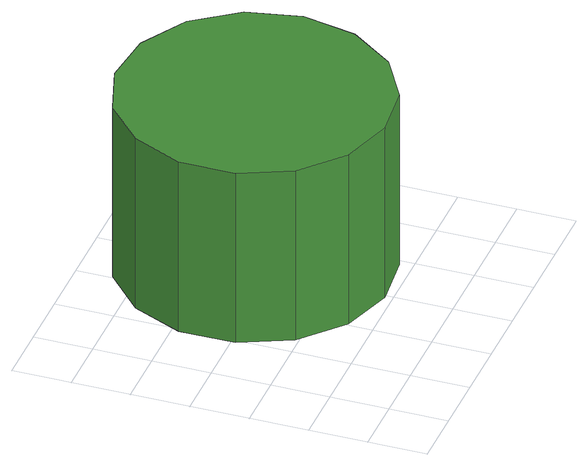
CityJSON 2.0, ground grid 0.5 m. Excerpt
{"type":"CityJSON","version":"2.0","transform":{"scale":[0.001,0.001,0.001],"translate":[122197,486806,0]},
"CityObjects":{
"tree1":{"type":"SolitaryVegetationObject","attributes":{"function":"something"},"geometry":[{"type":"MultiSurface","lod":"1","boundaries":[[[0,1,2,3,4,5,6,7,8,9,10,11,12,13,14]],[[15,16,17,18,19,20,21,22,23,24,25,26,27,28,29]],[[0,29,28,1]],[[1,28,27,2]],[[2,27,26,3]],[[3,26,25,4]],[[4,25,24,5]],[[5,24,23,6]],[[6,23,22,7]],[[7,22,21,8]],[[8,21,20,9]],[[9,20,19,10]],[[10,19,18,11]],[[11,18,17,12]],[[12,17,16,13]],[[13,16,15,14]],[[14,15,29,0]]]}]}
},
"vertices":[
[2744,1706,2302],[2644,2173,2302],[2364,2559,2302],[1951,2797,2302],[1477,2847,2302],[1023,2700,2302],[668,2380,2302],[474,1945,2302],[474,1468,2302],[668,1032,2302],[1023,713,2302],[1477,565,2302],[1951,615,2302],[2364,854,2302],[2644,1239,2302],[2644,1239,679],[2364,854,679],[1951,615,679],[1477,565,679],[1023,713,679],[668,1032,679],[474,1468,679],[474,1945,679],[668,2380,679],[1023,2700,679],[1477,2847,679],[1951,2797,679],[2364,2559,679],[2644,2173,679],[2744,1706,679]
]}
